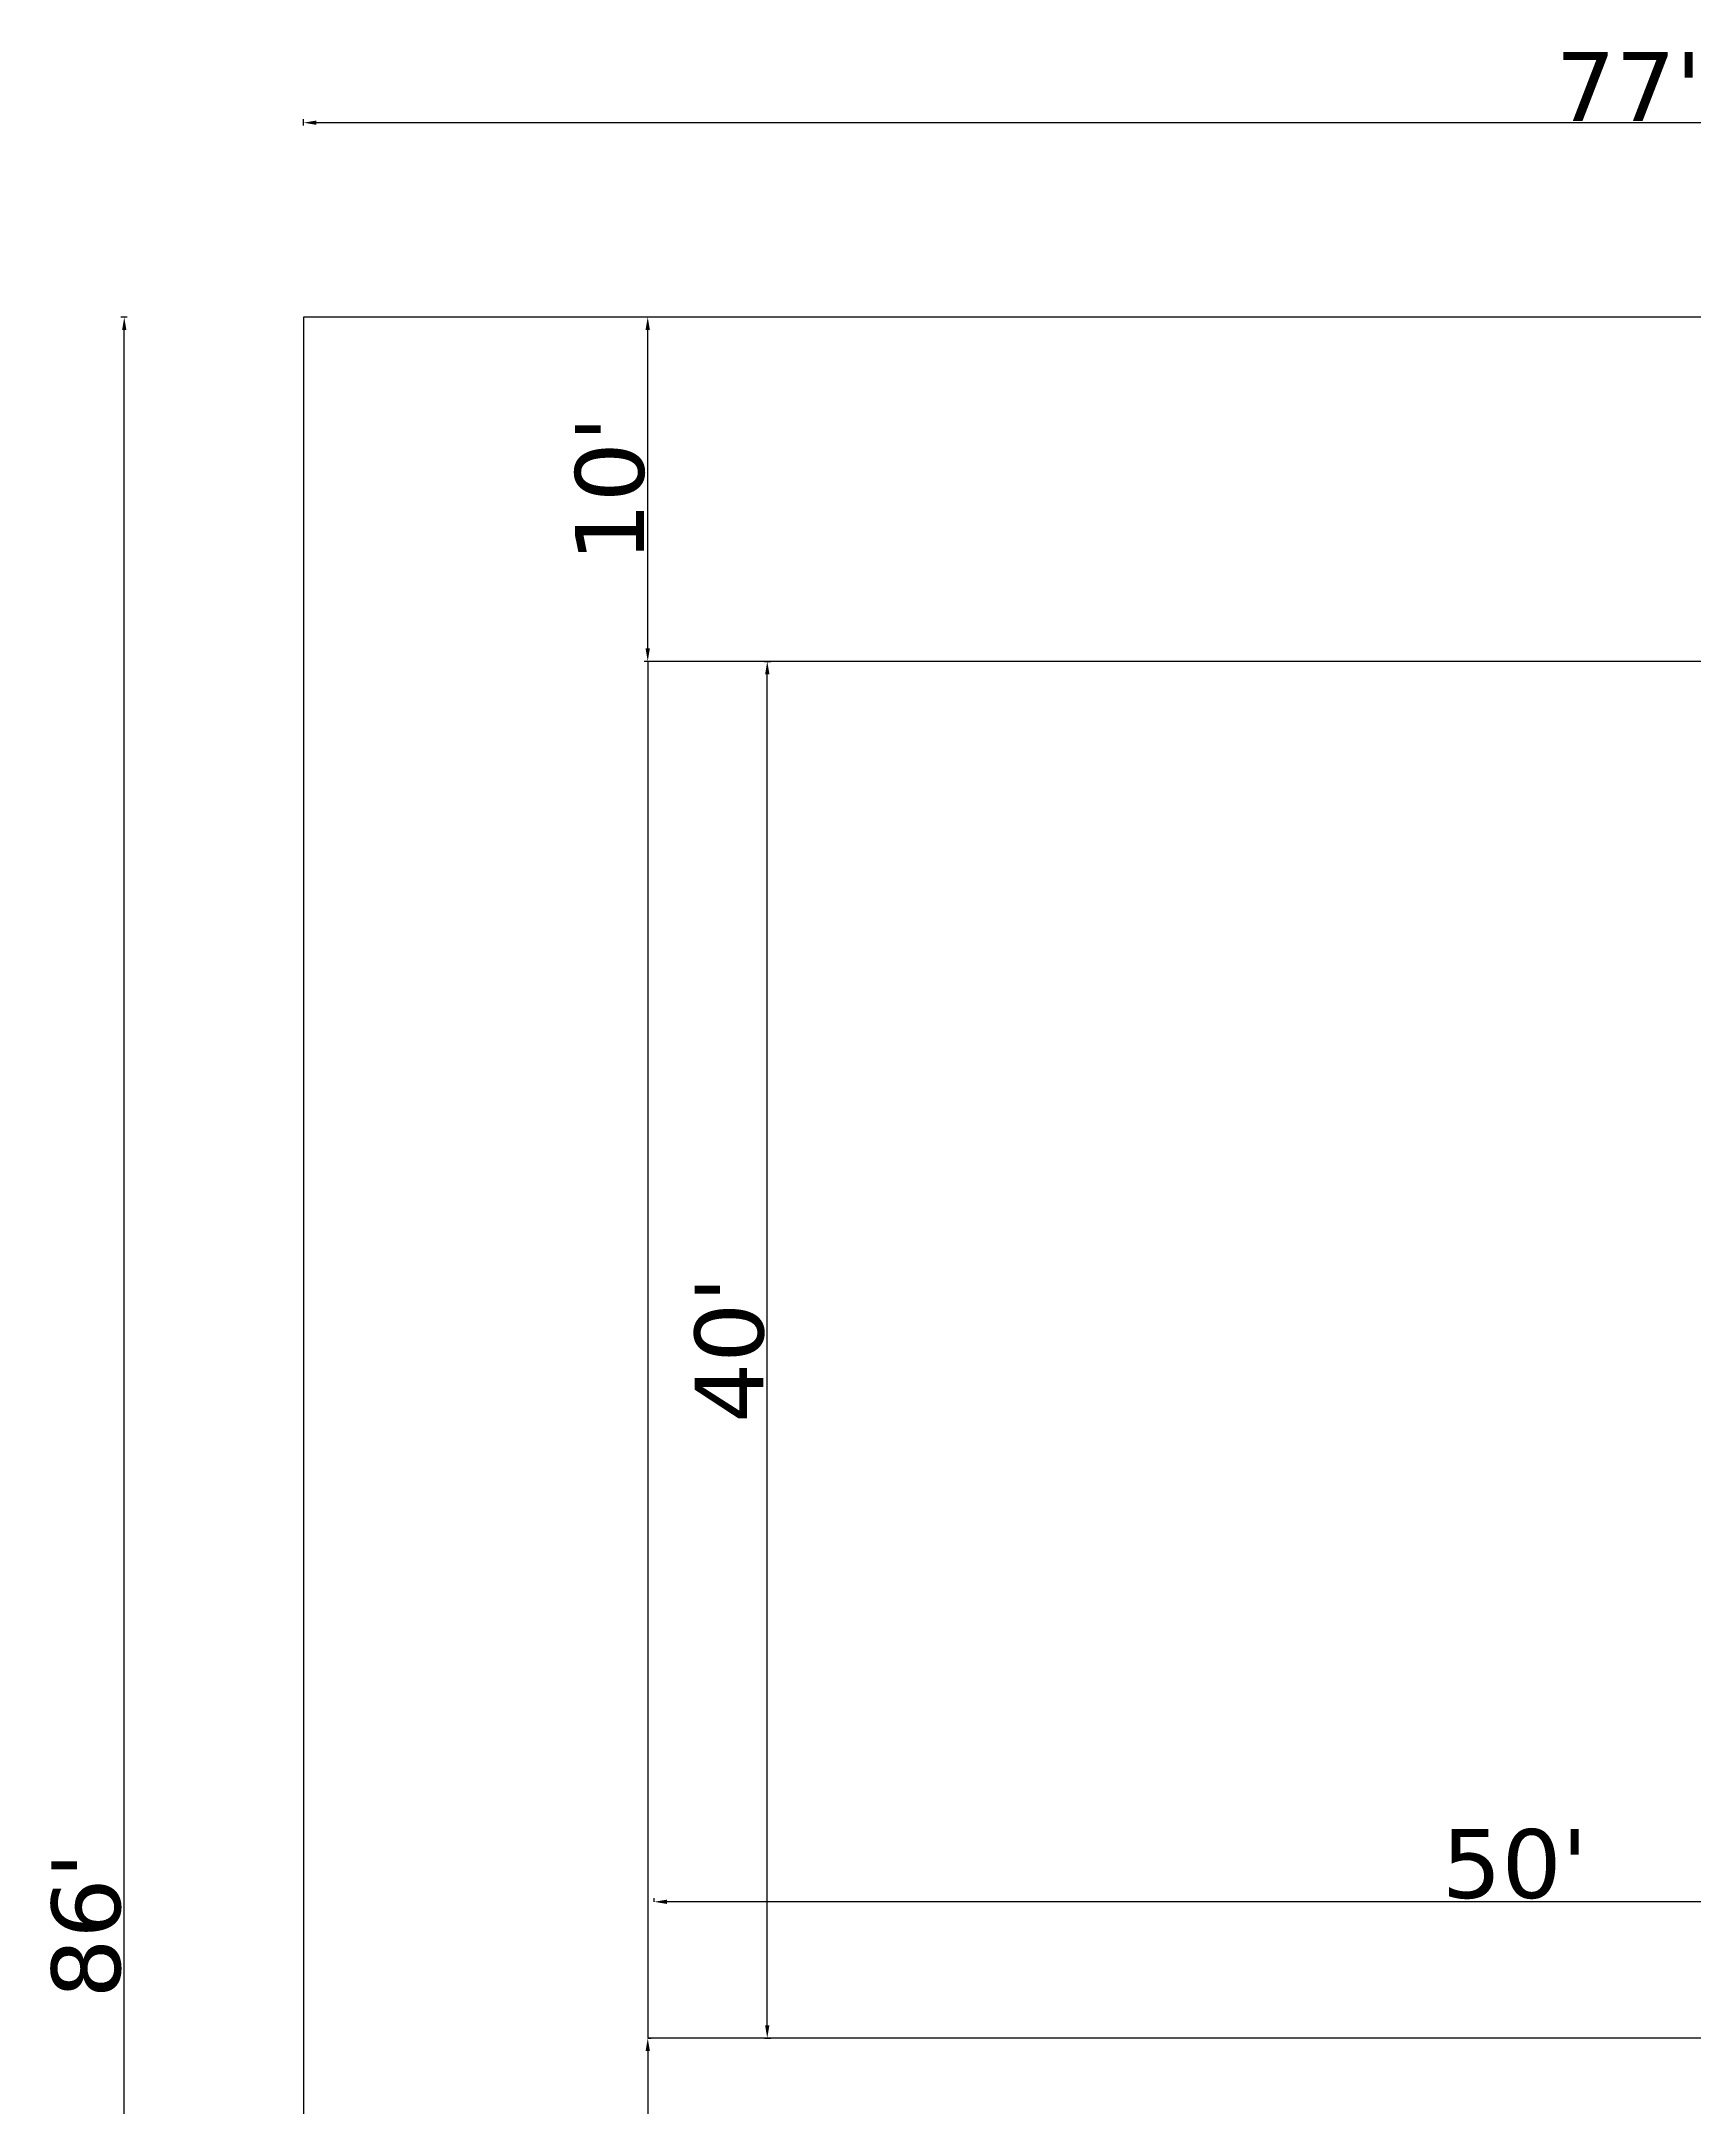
# Model space of a CAD drawing. Header units: inches. Extents: x 330 to 5800, y -1148 to 1732.
# Drawn here: x 330 to 906, y 1012 to 1732 of the extents above; entities that cross this region are included whole.
import ezdxf

# ---------------------------------------------------------------- set-up
doc = ezdxf.new("R2010")
doc.units = ezdxf.units.IN
doc.styles.get("Standard").update_dxf_attribs({"font": 'verdana.ttf', "height": 24})
doc.dimstyles.new('ISO-25', dxfattribs={"dimtxt": 2.5, "dimasz": 4.5, "dimexe": 1.25, "dimexo": 0.625, "dimtad": 1, "dimdec": 0, "dimlunit": 4, "dimtxsty": 'Standard', "dimcen": 2.5, "dimclrd": 256, "dimadec": 0, "dimazin": 0, "dimtfac": 1, "dimtdec": 0, "dimtmove": 0, "dimatfit": 3, "dimfxl": 1, "dimfxlon": 1, "dimlwd": -1, "dimarcsym": 0})

# ---------------------------------------------------------------- blocks, each defined once
blk = doc.blocks.new('*D5')
at = {"color": 0, "lineweight": -2}
for p, q in [((421.77, 1703.06), (421.77, 1705.31)), ((1345.77, 1703.06), (1345.77, 1705.31))]:
    blk.add_line(p, q, dxfattribs=at)
blk.add_line((1341.27, 1704.06), (426.27, 1704.06))
for points in [[(426.27, 1704.81), (426.27, 1703.31), (421.77, 1704.06)], [(1341.27, 1704.81), (1341.27, 1703.31), (1345.77, 1704.06)]]:
    blk.add_solid(points)
at = {"layer": 'Defpoints', "color": 0}
for p in [(421.77, 1704.06), (421.77, 1636.28), (1345.77, 1636.28)]:
    blk.add_point(p, dxfattribs=at)
at = {"color": 0, "insert": (883.77, 1716.69), "char_height": 24, "attachment_point": 5}
blk.add_mtext("77'", dxfattribs=at)
blk = doc.blocks.new('*D6')
at = {"color": 0, "lineweight": -2}
for p, q in [((360.25, 1636.28), (358, 1636.28)), ((360.25, 604.28), (358, 604.28))]:
    blk.add_line(p, q, dxfattribs=at)
blk.add_line((359.25, 608.78), (359.25, 1631.78))
for points in [[(358.5, 1631.78), (360, 1631.78), (359.25, 1636.28)], [(358.5, 608.78), (360, 608.78), (359.25, 604.28)]]:
    blk.add_solid(points)
at = {"layer": 'Defpoints', "color": 0}
for p in [(359.25, 1636.28), (421.77, 1636.28), (421.77, 604.28)]:
    blk.add_point(p, dxfattribs=at)
at = {"color": 0, "insert": (346.07, 1075.57), "char_height": 24, "attachment_point": 5, "rotation": 90}
blk.add_mtext("86'", dxfattribs=at)
blk = doc.blocks.new('*D9')
at = {"color": 0, "lineweight": -2}
for p, q in [((544.03, 1083.83), (544.03, 1085.08)), ((1144.03, 1083.83), (1144.03, 1085.08))]:
    blk.add_line(p, q, dxfattribs=at)
blk.add_line((1139.53, 1083.83), (548.53, 1083.83))
for points in [[(548.53, 1084.58), (548.53, 1083.08), (544.03, 1083.83)], [(1139.53, 1084.58), (1139.53, 1083.08), (1144.03, 1083.83)]]:
    blk.add_solid(points)
at = {"layer": 'Defpoints', "color": 0}
for p in [(544.03, 1083.83), (544.03, 1083.83), (1144.03, 1083.83)]:
    blk.add_point(p, dxfattribs=at)
at = {"color": 0, "insert": (844.03, 1096.95), "char_height": 24, "attachment_point": 5}
blk.add_mtext("50'", dxfattribs=at)
blk = doc.blocks.new('*D10')
at = {"color": 0, "lineweight": -2}
for p, q in [((582.45, 1516.28), (584.7, 1516.28)), ((582.45, 1036.28), (584.7, 1036.28))]:
    blk.add_line(p, q, dxfattribs=at)
blk.add_line((583.45, 1040.78), (583.45, 1511.78))
for points in [[(582.7, 1511.78), (584.2, 1511.78), (583.45, 1516.28)], [(582.7, 1040.78), (584.2, 1040.78), (583.45, 1036.28)]]:
    blk.add_solid(points)
at = {"layer": 'Defpoints', "color": 0}
for p in [(541.77, 1516.28), (583.45, 1516.28), (541.77, 1036.28)]:
    blk.add_point(p, dxfattribs=at)
at = {"color": 0, "insert": (570.33, 1276.28), "char_height": 24, "attachment_point": 5, "rotation": 90}
blk.add_mtext("40'", dxfattribs=at)
blk = doc.blocks.new('*D14')
at = {"color": 0, "lineweight": -2}
for p, q in [((541.77, 1636.28), (540.52, 1636.28)), ((541.77, 1516.28), (540.52, 1516.28))]:
    blk.add_line(p, q, dxfattribs=at)
blk.add_line((541.77, 1520.78), (541.77, 1631.78))
for points in [[(541.02, 1631.78), (542.52, 1631.78), (541.77, 1636.28)], [(541.02, 1520.78), (542.52, 1520.78), (541.77, 1516.28)]]:
    blk.add_solid(points)
at = {"layer": 'Defpoints', "color": 0}
for p in [(541.77, 1636.28), (541.77, 1636.28), (541.77, 1516.28)]:
    blk.add_point(p, dxfattribs=at)
at = {"color": 0, "insert": (528.65, 1576.28), "char_height": 24, "attachment_point": 5, "rotation": 90}
blk.add_mtext("10'", dxfattribs=at)
blk = doc.blocks.new('*D15')
at = {"color": 0, "lineweight": -2}
for p, q in [((541.77, 1036.28), (543.02, 1036.28)), ((541.77, 604.28), (540.52, 604.28))]:
    blk.add_line(p, q, dxfattribs=at)
blk.add_line((541.77, 1031.78), (541.77, 608.78))
for points in [[(541.02, 1031.78), (542.52, 1031.78), (541.77, 1036.28)], [(541.02, 608.78), (542.52, 608.78), (541.77, 604.28)]]:
    blk.add_solid(points)
at = {"layer": 'Defpoints', "color": 0}
for p in [(541.77, 1036.28), (541.77, 604.28), (541.77, 604.28)]:
    blk.add_point(p, dxfattribs=at)
at = {"color": 0, "insert": (528.64, 820.28), "char_height": 24, "attachment_point": 5, "rotation": 90}
blk.add_mtext("36'", dxfattribs=at)

msp = doc.modelspace()

# ---------------------------------------------------------------- linework, layer by layer
for p, q in [((421.77, 1636.28), (421.77, 604.28)), ((1343.77, 1636.28), (421.77, 1636.28)), ((541.77, 1516.28), (541.77, 1036.28)), ((1141.77, 1516.28), (541.77, 1516.28)), ((1141.77, 1036.28), (541.77, 1036.28))]:
    msp.add_line(p, q)

# ---------------------------------------------------------------- dimensions: what is measured, and where the dimension line sits
for base, p1, angle, picture, middle, dimtype in [((421.77, 1704.06), (1345.77, 1636.28), 180, '*D5', (883.77, 1704.06), 161), ((359.25, 1636.28), (421.77, 604.28), 90, '*D6', (359.25, 1075.57), 160)]:
    dim = msp.add_linear_dim(base=base, p1=p1, p2=(421.77, 1636.28), angle=angle, dimstyle='ISO-25')
    dim.commit()
    dim.dimension.update_dxf_attribs({"geometry": picture, "text_midpoint": middle, "dimtype": dimtype})
for base, p1, p2, picture, middle in [((541.77, 1636.28), (541.77, 1516.28), (541.77, 1636.28), '*D14', (528.65, 1576.28)), ((583.45, 1516.28), (541.77, 1036.28), (541.77, 1516.28), '*D10', (570.33, 1276.28)), ((541.77, 604.28), (541.77, 1036.28), (541.77, 604.28), '*D15', (528.64, 820.28))]:
    dim = msp.add_linear_dim(base=base, p1=p1, p2=p2, angle=90, dimstyle='ISO-25')
    dim.commit()
    dim.dimension.update_dxf_attribs({"geometry": picture, "text_midpoint": middle})
dim = msp.add_linear_dim(base=(544.03, 1083.83), p1=(1144.03, 1083.83), p2=(544.03, 1083.83), dimstyle='ISO-25')
dim.commit()
dim.dimension.update_dxf_attribs({"geometry": '*D9', "text_midpoint": (844.03, 1096.95)})

doc.saveas('drawing.dxf')
